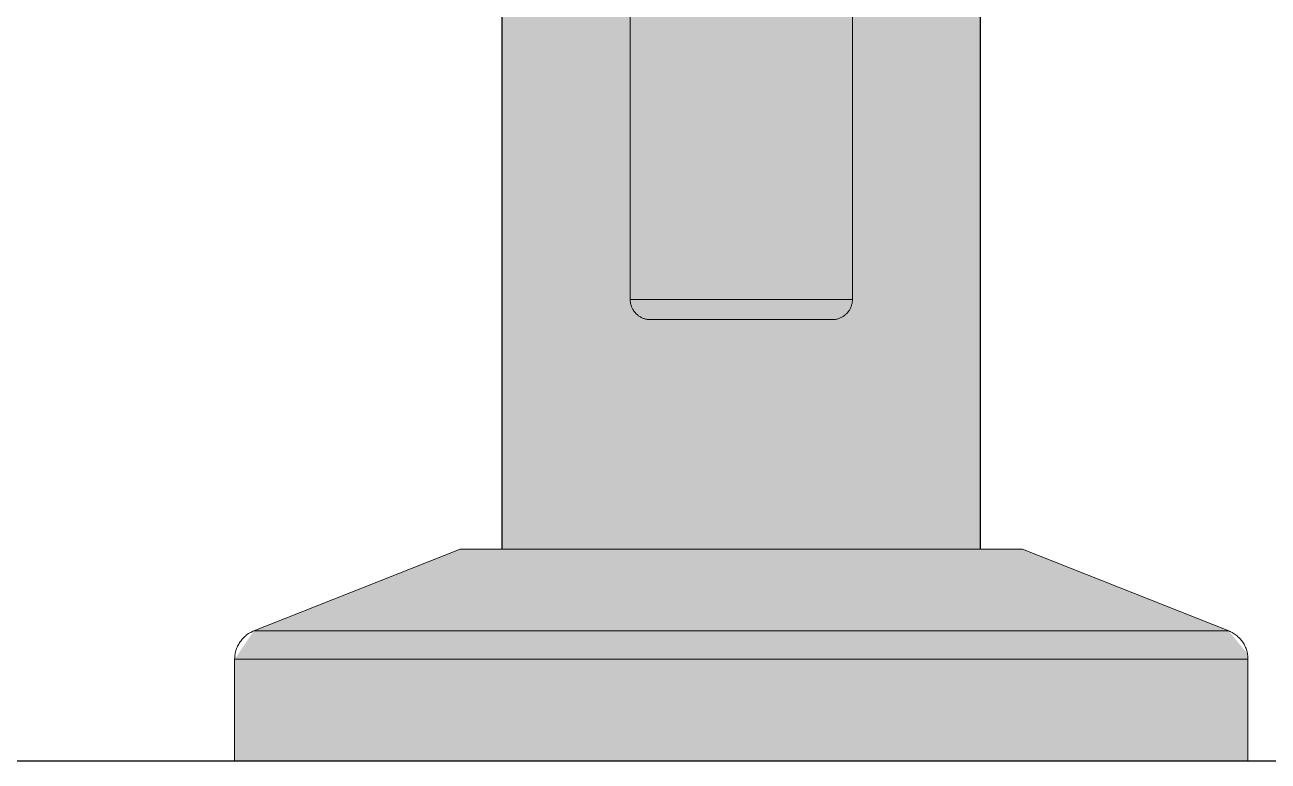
# Model space of a CAD drawing. Extents: x 612 to 738, y -85 to 470.
# Drawn here: x 624.0036 to 624.065, y 455.0367 to 455.0731 of the extents above; entities that cross this region are included whole.
import ezdxf

# ---------------------------------------------------------------- set-up
doc = ezdxf.new("R2010")
doc.units = 0
doc.layers.get('0').update_dxf_attribs({"linetype": 'CONTINUOUS'})
for name, color, linetype in [('0704-MOB-HTC', 251, 'CONTINUOUS'), ('ARQ-ALV', 6, 'CONTINUOUS'), ('ARQ-CON', 10, 'CONTINUOUS'), ('ARQ-PIS', 1, 'CONTINUOUS')]:
    doc.layers.add(name, color=color, linetype=linetype)
doc.layers.add('ARQ-HATCH-8 C', color=40, linetype='CONTINUOUS', true_color=0xfedb00)

# ---------------------------------------------------------------- blocks, each defined once
blk = doc.blocks.new('3600-00-FORCAS_ARMADAS-MAT-LAY-PROPOSTO$0$1235-1022-BB-AG_PCA_RELOGIO_E_EMP-TAG-MAT-LAYOUT-PROP-TERREO$0$2911-0-age-ceilandia-centro-pe-mat-layout-proposto$0$1821-18-BRB-AGE-SEF-PE-MAT-LAYOUT-PROPOSTA$0$ARQ_BRB_AGE_TOR_O FEMININO1')
at = {"layer": '0704-MOB-HTC'}
h = blk.add_hatch(color=255, dxfattribs=at)
h.dxf.hatch_style = 1
edge = h.paths.add_edge_path()
edge.add_line((-0.0250104413045493, -2.377e-13), (0.0250104413043652, -2.377e-13))
edge.add_line((0.0250104413043652, -2.377e-13), (0.0250104413043652, -0.0050356620103268))
edge.add_line((0.0250104413043652, -0.0050356620103268), (0.0240626300130319, -0.006430325994957))
edge.add_line((0.0240626300130319, -0.006430325994957), (0.0138757180156658, -0.010463625659141))
edge.add_line((0.0138757180156658, -0.010463625659141), (0.0117997772703049, -0.010463625659141))
edge.add_line((0.0117997772703049, -0.010463625659141), (0.0117997772703049, -0.0492314481000718))
edge.add_line((0.0117997772703049, -0.0492314481000718), (0.031916547148417, -0.0492314480998615))
edge.add_line((0.031916547148417, -0.0492314480998615), (0.0329109929776852, -0.0500773593193487))
edge.add_line((0.0329109929776852, -0.0500773593193487), (0.0329165471483271, -0.0591298774299355))
edge.add_line((0.0329165471483271, -0.0591298774299355), (0.031916547148417, -0.0602036409086007))
edge.add_line((0.031916547148417, -0.0602036409086007), (0.011666786647683, -0.0602036409088115))
edge.add_line((0.011666786647683, -0.0602036409088115), (0.0150834495269621, -0.0602036409088115))
edge.add_line((0.0150834495269621, -0.0602036409088115), (0.0099211931560318, -0.0839748078420904))
edge.add_arc((-0.0020110344113661, -0.0953310367476027), 0.0164724615548061, -33.4349410014114, 43.58317938271949, ccw=False)
edge.add_arc((-5.88698938437e-05, -0.0952648142042918), 0.0149227572498623, 216.9840700347336, 322.21886588877555, ccw=False)
edge.add_arc((0.0020594904139056, -0.0954295339104705), 0.0165755512910747, 136.2786843385037, 212.118288451413, ccw=False)
edge.add_line((-0.0099198273860462, -0.0839733196295309), (-0.0116670699109954, -0.0601926512846082))
edge.add_line((-0.0116670699109954, -0.0601926512846082), (-0.0319165471481192, -0.0602036409088128))
edge.add_line((-0.0319165471481192, -0.0602036409088128), (-0.0329019968782013, -0.0593736080517114))
edge.add_line((-0.0329019968782013, -0.0593736080517114), (-0.0329113523192892, -0.0501316346494429))
edge.add_line((-0.0329113523192892, -0.0501316346494429), (-0.0319165471481192, -0.0492314481000718))
edge.add_line((-0.0319165471481192, -0.0492314481000718), (-0.0117997772703049, -0.0492314481000718))
edge.add_line((-0.0117997772703049, -0.0492314481000718), (-0.0117997772703049, -0.010463625659141))
edge.add_line((-0.0117997772703049, -0.010463625659141), (-0.0138757180157579, -0.0104636256593515))
edge.add_line((-0.0138757180157579, -0.0104636256593515), (-0.0240626300131233, -0.0064303259947463))
edge.add_line((-0.0240626300131233, -0.0064303259947463), (-0.0249875469721802, -0.0052950053477229))
edge.add_line((-0.0249875469721802, -0.0052950053477229), (-0.0250104413045493, -2.377e-13))
at = {"layer": 'ARQ-HATCH-8 C'}
h = blk.add_hatch(dxfattribs=at)
h.set_pattern_fill('ANGLE', color=256)
h.set_pattern_definition([(0, (0, 0), (0, 6.985), [5.08, -1.905]), (90, (0, 0), (-6.985, 4e-16), [5.08, -1.905])])
edge = h.paths.add_edge_path()
edge.add_line((-0.0250104413045493, -2.377e-13), (0.0250104413043652, -2.377e-13))
edge.add_line((0.0250104413043652, -2.377e-13), (0.0250104413043652, -0.0050356620103268))
edge.add_line((0.0250104413043652, -0.0050356620103268), (0.0240626300130319, -0.006430325994957))
edge.add_line((0.0240626300130319, -0.006430325994957), (0.0138757180156658, -0.010463625659141))
edge.add_line((0.0138757180156658, -0.010463625659141), (0.0117997772703049, -0.010463625659141))
edge.add_line((0.0117997772703049, -0.010463625659141), (0.0117997772703049, -0.0492314481000718))
edge.add_line((0.0117997772703049, -0.0492314481000718), (0.031916547148417, -0.0492314480998615))
edge.add_line((0.031916547148417, -0.0492314480998615), (0.0329109929776852, -0.0500773593193487))
edge.add_line((0.0329109929776852, -0.0500773593193487), (0.0329165471483271, -0.0591298774299355))
edge.add_line((0.0329165471483271, -0.0591298774299355), (0.031916547148417, -0.0602036409086007))
edge.add_line((0.031916547148417, -0.0602036409086007), (0.011666786647683, -0.0602036409088115))
edge.add_line((0.011666786647683, -0.0602036409088115), (0.0150834495269621, -0.0602036409088115))
edge.add_line((0.0150834495269621, -0.0602036409088115), (0.0099211931560318, -0.0839748078420904))
edge.add_arc((0.0435753996288173, -0.0912833107128317), 0.0344386385840746, 167.7476289535256, 202.4006094277824)
edge.add_arc((-0.0001565576342671, -0.1093088669612614), 0.0128625745518012, -203.1976735042732, 22.400609427782513, ccw=False)
edge.add_arc((-0.0432962174904524, -0.0908212585621205), 0.0340716551406882, 336.8023264957267, 371.59464629419)
edge.add_line((-0.0099198273860462, -0.0839733196295309), (-0.0116670699109954, -0.0601926512846082))
edge.add_line((-0.0116670699109954, -0.0601926512846082), (-0.0319165471481192, -0.0602036409088128))
edge.add_line((-0.0319165471481192, -0.0602036409088128), (-0.0329019968782013, -0.0593736080517114))
edge.add_line((-0.0329019968782013, -0.0593736080517114), (-0.0329113523192892, -0.0501316346494429))
edge.add_line((-0.0329113523192892, -0.0501316346494429), (-0.0319165471481192, -0.0492314481000718))
edge.add_line((-0.0319165471481192, -0.0492314481000718), (-0.0117997772703049, -0.0492314481000718))
edge.add_line((-0.0117997772703049, -0.0492314481000718), (-0.0117997772703049, -0.010463625659141))
edge.add_line((-0.0117997772703049, -0.010463625659141), (-0.0138757180157579, -0.0104636256593515))
edge.add_line((-0.0138757180157579, -0.0104636256593515), (-0.0240626300131233, -0.0064303259947463))
edge.add_line((-0.0240626300131233, -0.0064303259947463), (-0.0249875469721802, -0.0052950053477229))
edge.add_line((-0.0249875469721802, -0.0052950053477229), (-0.0250104413045493, -2.377e-13))
at = {"lineweight": 9}
for p, q in [((-0.0250104413045493, -2.377e-13), (-0.0250104413045493, -0.0050356620103268)), ((-0.0250104413045493, -2.377e-13), (0.0250104413043652, -2.377e-13)), ((0.0250104413043652, -0.0050356620103268), (0.0250104413043652, -2.377e-13)), ((-0.0250104413044592, -0.0050356620101164), (0.0250104413044592, -0.0050356620101164)), ((-0.024062630013216, -0.006430325994957), (-0.0138757180157579, -0.0104636256593515)), ((0.0240626300131233, -0.0064303259947463), (-0.0240626300131233, -0.0064303259947463)), ((0.0138757180155738, -0.0104636256593515), (0.0240626300130319, -0.006430325994957)), ((-0.0138757180156658, -0.010463625659141), (0.0138757180156658, -0.010463625659141)), ((-0.0044860964043696, -0.021800997355963), (-0.0031721491885863, -0.021800997355963)), ((0.0044860964043696, -0.021800997355963), (-0.0044860964043696, -0.021800997355963)), ((0.0031721491885863, -0.021800997355963), (0.0044860964043696, -0.021800997355963)), ((-0.0054860964044611, -0.0228009973561731), (-0.0054860964044611, -0.0440259823185137)), ((-0.0054860964043696, -0.022800997355963), (0, -0.022800997355963)), ((0.0054860964043696, -0.022800997355963), (0, -0.022800997355963)), ((0.005486096404277, -0.0440260458003398), (0.005486096404277, -0.0228009973561731))]:
    blk.add_line(p, q, dxfattribs=at)
for p, q in [((-0.0117997772703049, -0.010463625659141), (-0.0117997772703049, -0.050463625659141)), ((0.0117997772703049, -0.010463625659141), (0.0117997772703049, -0.050463625659141))]:
    blk.add_line(p, q)
at = {"lineweight": 9, "flags": 128}
for points in [[(-0.024062630013216, -0.006430325994957), (-0.0241179600053056, -0.0064071287537207), (-0.0241723180970705, -0.0063817374582585), (-0.0242256173271617, -0.0063541927292272), (-0.0242777724281762, -0.0063245386323176), (-0.0243286999630836, -0.0062928226077589), (-0.0243783184586915, -0.0062590953944232), (-0.0244265485359882, -0.0062234109486584), (-0.0244733130371409, -0.0061858263579658), (-0.0245185371489238, -0.006146401749672), (-0.0245621485224023, -0.00610520019474), (-0.0246040773886855, -0.0060622876068698), (-0.0246442566705306, -0.0060177326370467), (-0.0246826220896618, -0.005971606563718), (-0.0247191122695817, -0.0059239831787607), (-0.0247536688337982, -0.0058749386694332), (-0.0247862364991766, -0.0058245514964868), (-0.0248167631643944, -0.0057729022686496), (-0.0248451999933072, -0.0057200736136697), (-0.0248715014930512, -0.0056661500461233), (-0.0248956255868358, -0.0056112178322171), (-0.0249175336812594, -0.0055553648517751), (-0.0249371907280452, -0.0054986804576499), (-0.0249545652801079, -0.0054412553327816), (-0.0249696295418749, -0.0053831813451193), (-0.0249823594137396, -0.0053245514006543), (-0.0249927345306207, -0.0052654592947916), (-0.0250007382945474, -0.0052059995622945), (-0.0250063579012028, -0.0051462673260504), (-0.0250095843604138, -0.0050863581448966), (-0.0250104413045493, -0.0050356620103268)], [(0.0250104413043652, -0.0050356620103268), (0.0250092414643585, -0.0050956460116067), (0.025005643863822, -0.0051555340512812), (0.0249996542581469, -0.0052152303212604), (0.0249912822294316, -0.0052746393202483), (0.0249805411711292, -0.0053336660065191), (0.0249674482666451, -0.0053922159499675), (0.0249520244618349, -0.0054501954831731), (0.0249342944314917, -0.0055075118512509), (0.024914286539884, -0.0055640733602395), (0.0248920327953729, -0.0056197895237896), (0.024867568799197, -0.0056745712079258), (0.0248409336885372, -0.0057283307736396), (0.0248121700738859, -0.0057809822170932), (0.0247813239708889, -0.0058324413072085), (0.0247484447267327, -0.0058826257204194), (0.0247135849411943, -0.0059314551723708), (0.024676800382494, -0.0059788515463549), (0.0246381498980799, -0.0060247390182844), (0.0245976953204794, -0.0060690441779928), (0.0245555013683879, -0.0061116961466765), (0.0245116355431314, -0.0061526266902836), (0.0244661680206636, -0.0061917703286752), (0.0244191715393308, -0.0062290644403817), (0.0243707212834751, -0.006264449362779), (0.0243208947631683, -0.0062978684875384), (0.0242697716902156, -0.0063292683511925), (0.0242174338506279, -0.0063585987206542), (0.0241639649737838, -0.0063858126735924), (0.0241094505984744, -0.0064108666734847), (0.0240626300130319, -0.006430325994957)], [(-0.0054860964044611, -0.0228009973561731), (-0.0054852965111218, -0.0227610080219867), (-0.0054828981107649, -0.0227210826622042), (-0.0054789050403133, -0.0226812851488846), (-0.0054733236878387, -0.0226416791495591), (-0.0054661629823037, -0.0226023280253786), (-0.0054574343793143, -0.0225632947297461), (-0.0054471518427735, -0.0225246417076091), (-0.0054353318225439, -0.0224864307955577), (-0.0054219932281388, -0.0224487231228985), (-0.005407157398464, -0.0224115790138645), (-0.0053908480676823, -0.022375057891108), (-0.005373091327241, -0.0223392181806316), (-0.0053539155841408, -0.0223041172183295), (-0.0053333515154747, -0.0222698111582523), (-0.0053114320193699, -0.0222363548827787), (-0.005288192162345, -0.0222038019148115), (-0.0052636691232114, -0.0221722043321549), (-0.005237902133602, -0.0221416126842019), (-0.0052109324152039, -0.0221120759110631), (-0.0051828031138096, -0.0220836412652738), (-0.0051535592303016, -0.0220563542362028), (-0.0051232475486614, -0.0220302584772745), (-0.0050919165611063, -0.022005395736137), (-0.0050596163905322, -0.0219818057878731), (-0.0050263987103298, -0.0219595263713659), (-0.0049923166616968, -0.0219385931289298), (-0.0049574247686369, -0.0219190395492889), (-0.0049217788507394, -0.0219008969139973), (-0.0048854359338686, -0.0218841942474021), (-0.0048484541589388, -0.0218689582702069), (-0.0048108926889022, -0.0218552133567238), (-0.004772811614094, -0.0218429814958839), (-0.0047342718561119, -0.021832282256055), (-0.0046953350703546, -0.0218231327537378), (-0.0046560635473631, -0.0218155476261849), (-0.0046165201131999, -0.0218095390079819), (-0.0045767680289258, -0.0218051165116353), (-0.0045368708893954, -0.0218022872121984), (-0.0044968925215198, -0.0218010556359436), (-0.0044860964044635, -0.0218009973561733)], [(-0.0044860964044635, -0.0218009973561733), (-0.0044825080058308, -0.0218009973561733), (-0.0044717485506077, -0.0218009973561733), (-0.0044538352516235, -0.0218009973561733), (-0.0044287967663373, -0.0218009973561733), (-0.0043966731509875, -0.0218009973561733), (-0.0043575157965032, -0.0218009973561733), (-0.0043113873462974, -0.0218009973561733), (-0.0042583615960518, -0.0218009973561733), (-0.0041985233756542, -0.0218009973561733), (-0.0041319684134934, -0.0218009973561733), (-0.0040588031833114, -0.0218009973561733), (-0.0039791447338645, -0.0218009973561733), (-0.0038931205016864, -0.0218009973561733)], [(0.0044860964042794, -0.0218009973561733), (0.0044825080056467, -0.0218009973561733), (0.0044717485504236, -0.0218009973561733), (0.0044538352514394, -0.0218009973561733), (0.0044287967661532, -0.0218009973561733), (0.0043966731508034, -0.0218009973561733), (0.0043575157963191, -0.0218009973561733), (0.0043113873461155, -0.0218009973561733), (0.0042583615958677, -0.0218009973561733), (0.0041985233754701, -0.0218009973561733), (0.0041319684133093, -0.0218009973561733), (0.0040588031831273, -0.0218009973561733), (0.0039791447336804, -0.0218009973561733), (0.0038931205015023, -0.0218009973561733), (0.0038008681070112, -0.0218009973561733), (0.0037025351343524, -0.0218009973561733), (0.0035982788953132, -0.0218009973561733), (0.0034882661776326, -0.0218009973561733), (0.0033726729781914, -0.0218009973561733), (0.0032516842214512, -0.0218009973561733), (0.0031254934636113, -0.0218009973561733), (0.0029943025829648, -0.0218009973561733), (0.0028583214569376, -0.0218009973561733), (0.002717767626322, -0.0218009973561733), (0.0025728659472602, -0.0218009973561733), (0.0024238482315334, -0.0218009973561733), (0.0022709528756991, -0.0218009973561733), (0.0021144244797056, -0.0218009973561733), (0.0019545134555975, -0.0218009973561733), (0.0017914756269008, -0.0218009973561733), (0.0016255718193617, -0.0218009973561733), (0.0014570674436811, -0.0218009973561733), (0.0012862320709181, -0.0218009973561733), (0.0011133390012186, -0.0218009973561733), (0.0009386648266187, -0.0218009973561733), (0.0007624889885351, -0.0218009973561733), (0.0005850933307233, -0.0218009973561733), (0.0004067616483951, -0.0218009973561733), (0.000227779234203, -0.0218009973561733), (4.84324218246e-05, -0.0218009973561733), (-0.0001309918720965, -0.0218009973561733), (-0.0003102066069654, -0.0218009973561733), (-0.0004889250774405, -0.0218009973561733), (-0.0006668613720867, -0.0218009973561733), (-0.000843730830793, -0.0218009973561733), (-0.0010192505001598, -0.0218009973561733), (-0.0011931395861524, -0.0218009973561733), (-0.0013651199033326, -0.0218009973561733), (-0.001534916319876, -0.0218009973561733), (-0.0017022571977402, -0.0218009973561733), (-0.0018668748272172, -0.0218009973561733), (-0.0020285058552141, -0.0218009973561733), (-0.0021868917065701, -0.0218009973561733), (-0.0023417789977037, -0.0218009973561733), (-0.0024929199419988, -0.0218009973561733), (-0.0026400727461776, -0.0218009973561733), (-0.0027830019971504, -0.0218009973561733), (-0.0029214790386021, -0.0218009973561733), (-0.0030552823368088, -0.0218009973561733), (-0.0031841978350361, -0.0218009973561733), (-0.0033080192959873, -0.0218009973561733), (-0.0034265486317379, -0.0218009973561733), (-0.0035395962206322, -0.0218009973561733), (-0.003646981210653, -0.0218009973561733), (-0.0037485318087138, -0.0218009973561733), (-0.0038440855555251, -0.0218009973561733), (-0.0039334895854759, -0.0218009973561733), (-0.0040166008711933, -0.0218009973561733), (-0.0040932864523409, -0.0218009973561733), (-0.0041634236483567, -0.0218009973561733), (-0.0042269002546799, -0.0218009973561733), (-0.0042836147222922, -0.0218009973561733), (-0.0043334763201369, -0.0218009973561733), (-0.0043764052802928, -0.0218009973561733), (-0.004412332925585, -0.0218009973561733), (-0.004441201779445, -0.0218009973561733), (-0.0044629656578604, -0.0218009973561733), (-0.0044775897432744, -0.0218009973561733), (-0.0044850506402669, -0.0218009973561733), (-0.0044860964044635, -0.0218009973561733)], [(0.003844085555341, -0.0218009973561733), (0.003933489585294, -0.0218009973561733), (0.0040166008710093, -0.0218009973561733), (0.0040932864521568, -0.0218009973561733), (0.0041634236481704, -0.0218009973561733), (0.004226900254498, -0.0218009973561733), (0.0042836147221081, -0.0218009973561733), (0.0043334763199528, -0.0218009973561733), (0.0043764052801087, -0.0218009973561733), (0.004412332925401, -0.0218009973561733), (0.004441201779261, -0.0218009973561733), (0.0044629656576763, -0.0218009973561733), (0.0044775897430903, -0.0218009973561733), (0.0044850506400828, -0.0218009973561733), (0.0044860964042794, -0.0218009973561733)], [(0.0044860964042794, -0.0218009973561733), (0.0045260857384652, -0.0218017972495126), (0.0045660110982472, -0.0218041956498712), (0.0046058086115652, -0.0218081887203194), (0.0046454146108934, -0.0218137700727984), (0.0046847657350728, -0.0218209307783323), (0.0047237990307025, -0.0218296593813217), (0.0047624520528417, -0.0218399419178631), (0.0048006629648958, -0.0218517619380915), (0.0048383706375534, -0.0218651005324961), (0.0048755147465869, -0.0218799363621704), (0.0049120358693418, -0.0218962456929543), (0.0049478755798198, -0.0219140024333945), (0.0049829765421208, -0.0219331781764963), (0.005017282602199, -0.0219537422451602), (0.0050507388776716, -0.021975661741264), (0.0050832918456409, -0.0219989015982889), (0.0051148894282959, -0.0220234246374224), (0.0051454810762489, -0.0220491916270324), (0.0051750178493872, -0.0220761613454332), (0.005203452495177, -0.0221042906468259), (0.0052307395242502, -0.0221335345303322), (0.0052568352831769, -0.0221638462119751), (0.0052816980243149, -0.0221951771995298), (0.0053052879725794, -0.0222274773701011), (0.005327567389085, -0.0222606950503056), (0.0053485006315199, -0.0222947770989408), (0.0053680542111614, -0.0223296689920002), (0.0053861968464536, -0.0223653149098966), (0.0054028995130488, -0.0224016578267674), (0.0054181354902434, -0.0224386396016973), (0.0054318804037249, -0.0224762010717349), (0.005444112264568, -0.022514282146542), (0.005454811504398, -0.0225528219045208), (0.005463961006713, -0.022591758690282), (0.0054715461342681, -0.0226310302132734), (0.0054775547524717, -0.0226705736474356), (0.005481977248816, -0.0227103257317091), (0.0054848065482524, -0.02275022287124), (0.0054860381245067, -0.0227902012391157), (0.005486096404277, -0.0228009973561731)]]:
    blk.add_lwpolyline(points, dxfattribs=at)
blk = doc.blocks.new('BASE ARQ')
at = {"layer": 'ARQ-ALV'}
blk.add_line((739.9198372641386, 476.950961204811), (731.9699691356894, 476.9509612048112), dxfattribs=at)
at = {"layer": 'ARQ-CON', "rotation": 180.0000000000008}
blk.add_blockref('3600-00-FORCAS_ARMADAS-MAT-LAY-PROPOSTO$0$1235-1022-BB-AG_PCA_RELOGIO_E_EMP-TAG-MAT-LAYOUT-PROP-TERREO$0$2911-0-age-ceilandia-centro-pe-mat-layout-proposto$0$1821-18-BRB-AGE-SEF-PE-MAT-LAYOUT-PROPOSTA$0$ARQ_BRB_AGE_TOR_O FEMININO1', (733.7706519330808, 476.9509612048111), dxfattribs=at)

msp = doc.modelspace()

# ---------------------------------------------------------------- linework, layer by layer
at = {"layer": 'ARQ-PIS'}
msp.add_lwpolyline([(622.3382923327765, 456.736734747634), (624.9795532519306, 456.736734747634), (624.9795532519306, 455.0367347476369), (622.3382923327765, 455.0367347476369)], close=True, dxfattribs=at)

# ---------------------------------------------------------------- block references
msp.add_blockref('BASE ARQ', (-109.7316768029128, -21.91422645717643))

doc.saveas('drawing.dxf')
